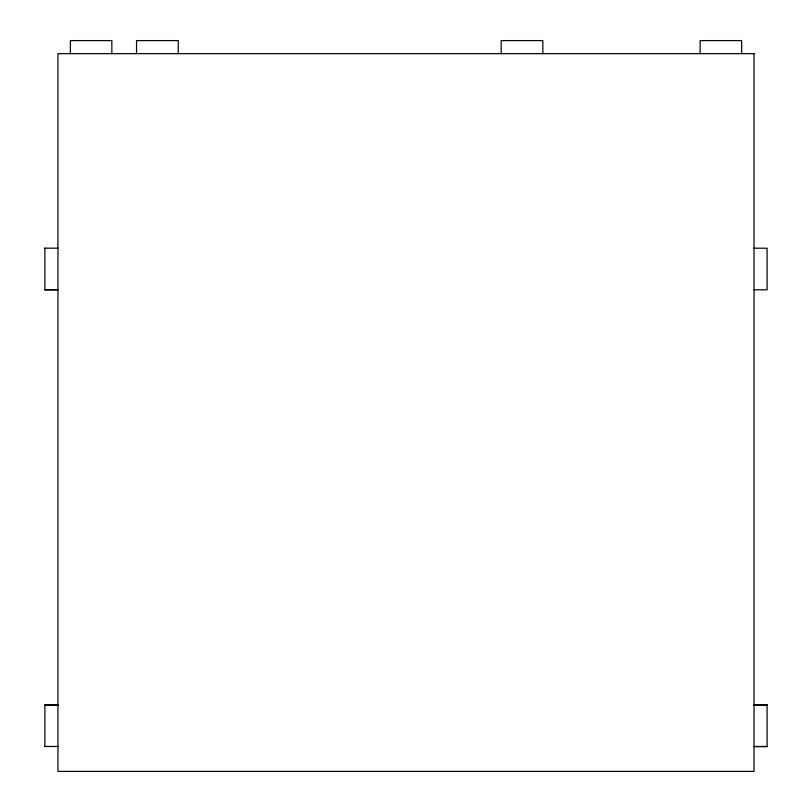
<?xml version="1.0" encoding="UTF-8"?>
<svg xmlns="http://www.w3.org/2000/svg" width="812" height="812" viewBox="0 0 812 812"><rect width="100%" height="100%" fill="white"/><g stroke="black" fill="none" stroke-linecap="round" stroke-linejoin="round"><path stroke-width="1.22" d="M44.904 248.167L57.956 248.198M754.043 248.198L767.096 248.228L767.096 289.813L754.043 289.803M57.956 289.782L44.904 289.752L57.956 289.854M57.956 704.917L44.904 704.897L44.904 746.553M754.043 704.857L767.096 704.958M44.904 704.989L57.956 704.989M754.043 704.999L767.096 704.999M44.904 746.461L57.956 746.482M754.043 746.451L767.096 746.492M754.043 746.593L767.096 746.593L767.096 704.857M741.65 53.653L741.65 40.6L700.147 40.6L700.147 53.653M542.842 53.653L542.842 40.6L501.187 40.6L501.187 53.653M178.264 53.653L178.264 40.6L136.538 40.6L136.538 53.653M111.843 53.653L111.843 40.6L70.36 40.6L70.36 53.653M44.904 248.096L44.904 289.854M754.043 53.653L57.956 53.653L57.956 771.4L754.043 771.4L754.043 53.653"/></g></svg>
